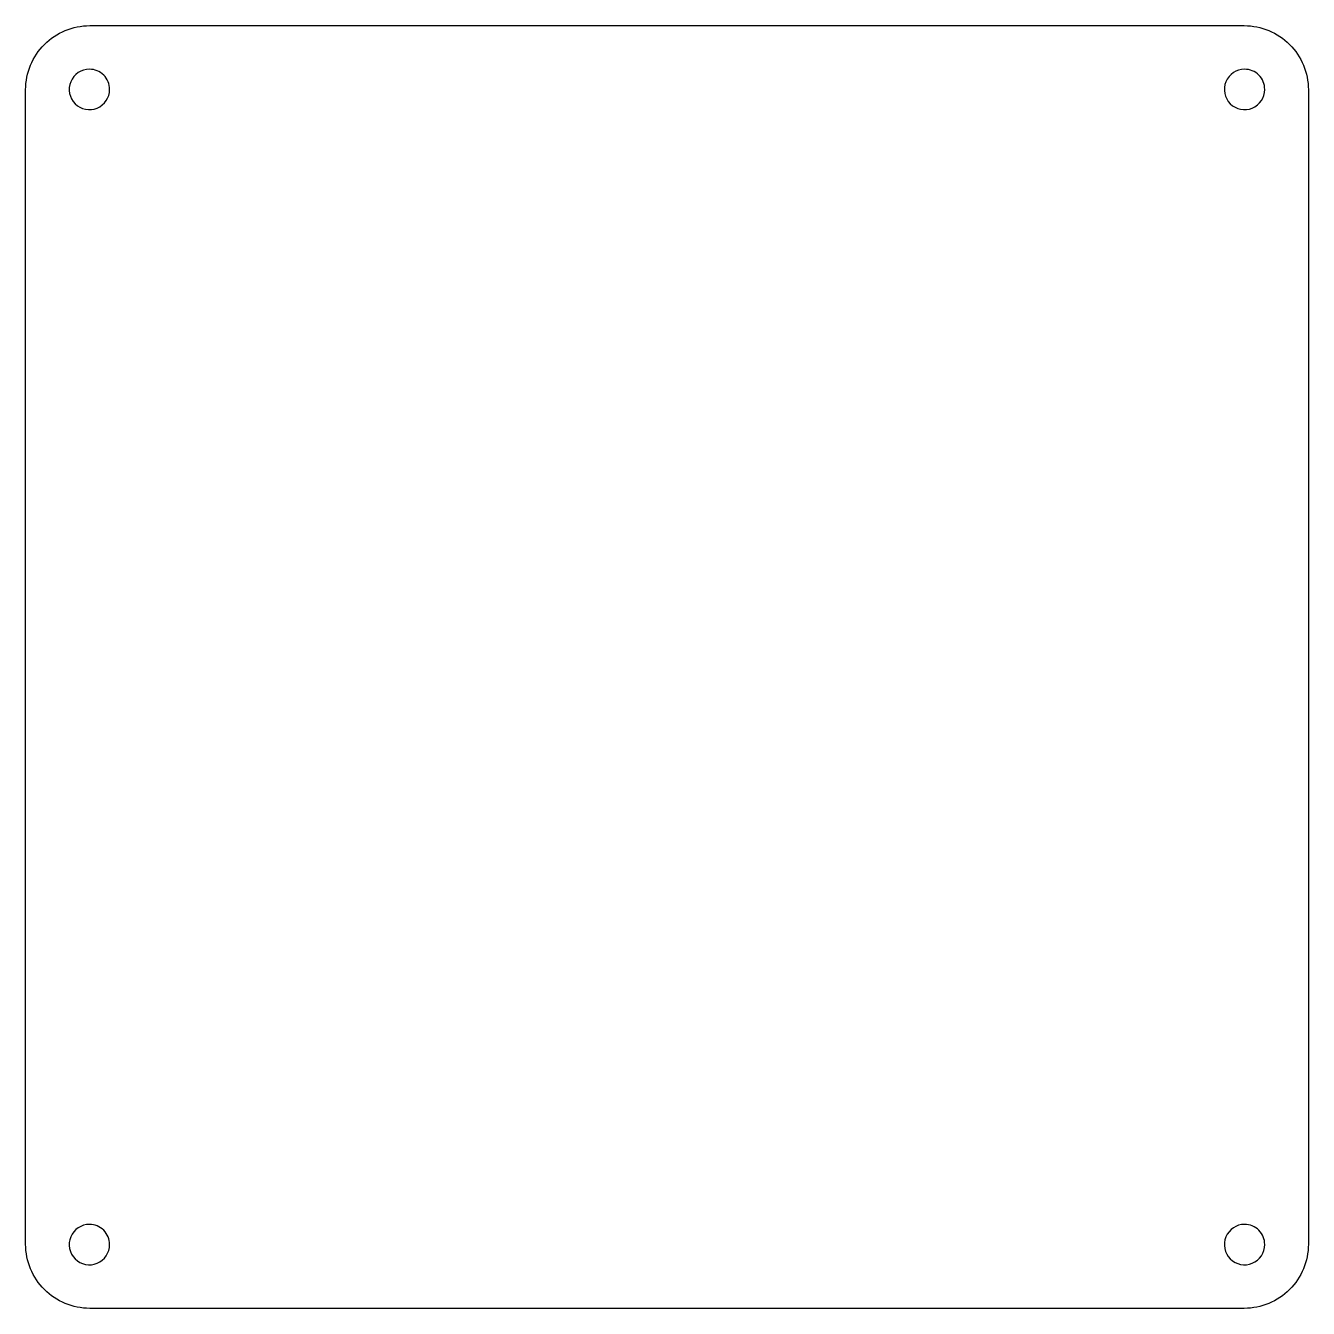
# Model space of a CAD drawing. Extents: x 0 to 100, y 0 to 100.
import ezdxf

# ---------------------------------------------------------------- set-up
doc = ezdxf.new("R2010")
doc.units = 0
doc.layers.add('Laag_1', color=7, linetype='CONTINUOUS')

msp = doc.modelspace()

# ---------------------------------------------------------------- linework, layer by layer
at = {"layer": 'Laag_1', "color": 7}
for points in [[(5.027906, 99.968925), (94.972028, 99.968925)], [(0.031011, 5.027908), (0.031011, 94.97203)], [(99.968923, 94.97203), (99.968923, 5.027908)], [(94.972028, 0.031013), (5.027906, 0.031013)]]:
    msp.add_lwpolyline(points, dxfattribs=at)
for points in [[(5.027906, 99.968925)], [(4.999965, 96.573092)], [(94.99997, 96.573092)], [(4.999965, 6.573079)], [(94.99997, 6.573079)]]:
    msp.add_lwpolyline(points, close=True, dxfattribs=at)
for points in [[(1.494568, 98.505368), (2.431667, 99.442468), (3.702647, 99.968925), (5.027906, 99.968925)], [(94.972028, 99.968925), (96.297287, 99.968925), (97.568267, 99.442468), (98.505366, 98.505368)], [(0.031011, 94.97203), (0.031011, 96.297289), (0.557468, 97.568269), (1.494568, 98.505368)], [(98.505366, 98.505368), (99.442466, 97.568269), (99.968923, 96.297289), (99.968923, 94.97203)], [(4.999965, 96.573092), (4.363698, 96.573092), (3.790082, 96.189814), (3.546593, 95.601979)], [(6.112328, 96.112336), (5.817311, 96.407353), (5.417182, 96.573092), (4.999965, 96.573092)], [(6.573084, 94.999973), (6.573084, 95.41719), (6.407345, 95.817319), (6.112328, 96.112336)], [(94.99997, 96.573092), (94.363703, 96.573092), (93.790087, 96.189814), (93.546598, 95.601979)], [(96.112333, 96.112336), (95.817316, 96.407353), (95.417187, 96.573092), (94.99997, 96.573092)], [(96.573089, 94.999973), (96.573089, 95.41719), (96.40735, 95.817319), (96.112333, 96.112336)], [(3.546593, 95.601979), (3.303104, 95.014145), (3.437693, 94.337519), (3.887602, 93.88761)], [(5.601971, 93.546601), (6.189806, 93.79009), (6.573084, 94.363706), (6.573084, 94.999973)], [(93.546598, 95.601979), (93.303109, 95.014145), (93.437698, 94.337519), (93.887607, 93.88761)], [(95.601976, 93.546601), (96.189811, 93.79009), (96.573089, 94.363706), (96.573089, 94.999973)], [(3.887602, 93.88761), (4.337511, 93.437701), (5.014137, 93.303112), (5.601971, 93.546601)], [(93.887607, 93.88761), (94.337516, 93.437701), (95.014142, 93.303112), (95.601976, 93.546601)], [(4.999965, 6.573079), (4.363698, 6.573079), (3.790082, 6.189801), (3.546593, 5.601966)], [(6.112328, 6.112323), (5.817311, 6.40734), (5.417182, 6.573079), (4.999965, 6.573079)], [(6.573084, 4.99996), (6.573084, 5.417177), (6.407345, 5.817306), (6.112328, 6.112323)], [(94.99997, 6.573079), (94.363703, 6.573079), (93.790087, 6.189801), (93.546598, 5.601966)], [(96.112333, 6.112323), (95.817316, 6.40734), (95.417187, 6.573079), (94.99997, 6.573079)], [(96.573089, 4.99996), (96.573089, 5.417177), (96.40735, 5.817306), (96.112333, 6.112323)], [(1.494568, 1.49457), (0.557468, 2.431669), (0.031011, 3.702649), (0.031011, 5.027908)], [(3.546593, 5.601966), (3.303104, 5.014132), (3.437693, 4.337506), (3.887602, 3.887597)], [(5.601971, 3.546588), (6.189806, 3.790077), (6.573084, 4.363693), (6.573084, 4.99996)], [(93.546598, 5.601966), (93.303109, 5.014132), (93.437698, 4.337506), (93.887607, 3.887597)], [(95.601976, 3.546588), (96.189811, 3.790077), (96.573089, 4.363693), (96.573089, 4.99996)], [(99.968923, 5.027908), (99.968923, 3.702649), (99.442466, 2.431669), (98.505366, 1.49457)], [(3.887602, 3.887597), (4.337511, 3.437688), (5.014137, 3.303099), (5.601971, 3.546588)], [(93.887607, 3.887597), (94.337516, 3.437688), (95.014142, 3.303099), (95.601976, 3.546588)], [(5.027906, 0.031013), (3.702647, 0.031013), (2.431667, 0.55747), (1.494568, 1.49457)], [(98.505366, 1.49457), (97.568267, 0.55747), (96.297287, 0.031013), (94.972028, 0.031013)]]:
    msp.add_open_spline(points, degree=3, dxfattribs=at)

doc.saveas('drawing.dxf')
